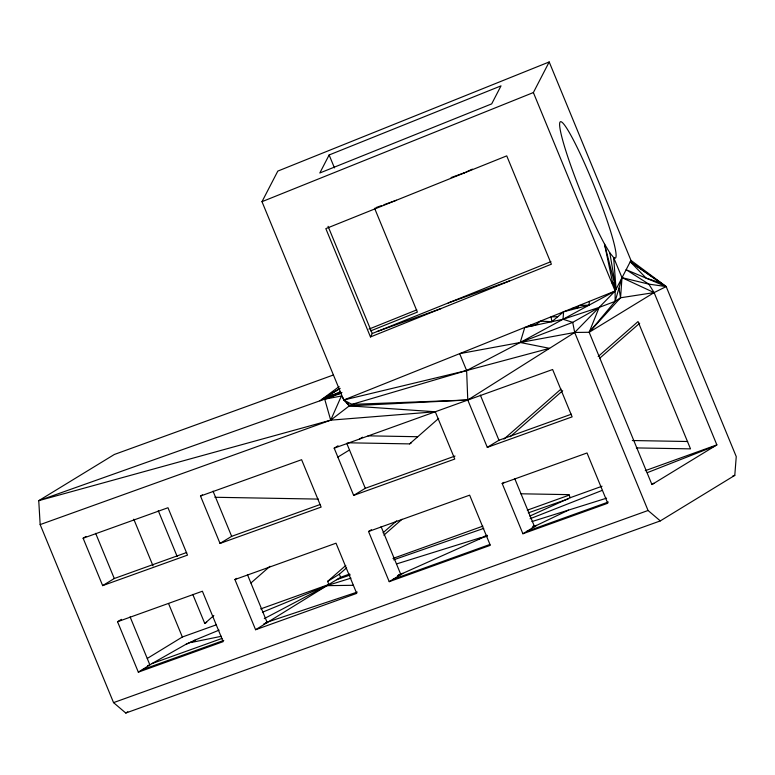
<?xml version="1.0" encoding="UTF-8"?>
<svg xmlns="http://www.w3.org/2000/svg" width="775" height="775" viewBox="0 0 775 775"><rect width="100%" height="100%" fill="white"/><g stroke="black" fill="none" stroke-linecap="round" stroke-linejoin="round"><path stroke-width="1.16" d="M549.194 61.961L277.818 171.091L261.989 201.674L343.742 400.026L459.662 353.652L574.692 332.465L589.174 332.281L615.127 301.378L615.156 291.003L533.374 92.554L549.194 61.961L630.986 260.41L666.171 286.576L736.25 456.601L734.787 475.375L660.3 520.907L125.782 713.039L113.547 702.625L40.164 524.597L38.75 500.669L114.351 454.47L333.25 375.042M40.164 524.597L330.702 420.166L349.331 405.858L435.279 411.757L454.77 459.052L353.662 495.399L334.18 448.163L552.623 369.51L572.134 416.863L487.291 447.359L467.771 400.007L466.627 370.537L459.662 353.652L563.561 311.792L589.107 305.127L589.349 301.368M346.444 402.283L349.331 405.858L467.771 400.007L574.692 332.465L615.156 291.003L563.561 311.792L563.057 319.261L524.762 327.515L520.209 342.492L466.627 370.537L351.937 404.376L349.331 405.858L343.742 400.026L466.627 370.537L549.562 348.333L520.209 342.492L615.156 291.003L630.259 261.737L660.872 282.943L646.147 278.138L630.259 261.737L666.171 286.576L654.11 292.601L589.174 332.281L651.93 484.559L716.865 444.879L654.11 292.601L648.849 284.134L626.132 269.7L666.171 286.576L648.849 284.134L621.996 277.663L613.664 257.562A73.489 7.343 68.1 0 0 589.852 175.499A73.489 7.343 68.1 0 0 560.703 132.215A73.489 7.343 68.1 0 0 604.461 243.883L616.057 289.191L612.415 281.761L604.461 243.883L609.809 252.863L613.664 257.562L616.057 289.191L609.809 252.863M654.11 292.601L620.552 297.774L615.127 301.378L599.153 307.404L589.174 332.281L620.552 297.774L621.996 277.663L654.11 292.601L651.852 293.425M615.127 301.378L621.996 277.663M630.395 262.057L630.986 260.41M343.558 398.699L341.387 396.015L330.702 420.166L38.75 500.669L341.048 393.303M329.133 154.981L319.823 172.99L491.689 103.879L501.008 85.87L329.133 154.981L334.451 167.884M370.469 336.941L551.383 264.198L506.743 155.872L325.829 228.625L370.469 336.941L372.242 333.512L550.928 261.659M611.824 282.904L612.415 281.761L615.757 289.86M571.96 309.603L571.737 308.469L577.491 308.159L579.041 305.515L589.107 305.127M192.801 594.435L204.774 623.478L213.832 615.534M250.964 582.974L269.991 566.292M347.907 442.796L409.607 443.891L438.669 418.413M236.85 578.353L234.912 579.535L255.595 629.726L328.881 584.447L327.622 581.386L345.795 565.459M383.044 532.793L396.674 520.848M327.622 581.386L339.334 574.217L346.599 567.852M383.858 535.186L402.031 519.26M503.973 439.086L561.042 389.06M598.174 356.5L638.028 321.557L690.506 448.87L636.343 447.911M510.163 436.742L562.698 390.687M599.84 358.127L639.695 323.185M526.758 326.692L535.254 325.248L540.301 321.189L551.897 321.664L563.561 311.792M339.14 386.589L319.881 400.83L340.196 388.362M121.423 619.361L117.548 621.724L138.328 672.148L151.871 663.623L186.242 644.132L195.048 640.353L186.242 644.132M339.402 388.788L321.431 399.668C328.154 398.631 334.616 395.57 340.341 391.956M83.128 538.228L167.972 507.732L187.511 555.123L102.658 585.619L83.128 538.228L86.035 536.455M200.502 496.039L301.611 459.701L321.141 507.092L220.032 543.43L200.502 496.039L202.44 494.857M102.658 585.619L114.283 578.518L186.688 552.488M334.18 448.163L338.055 445.79M359.619 438.979L362.526 437.197M337.861 457.076L349.486 449.965L346.725 443.281M220.032 543.43L231.657 536.329L320.269 504.477M469.718 398.825L467.771 400.007L351.937 404.376L343.742 400.026M409.607 443.891L411.544 442.709M353.662 495.399L365.287 488.298L455.032 456.039M487.291 447.359L498.955 440.239L571.359 414.208M147.298 658.43L182.348 637.011L216.419 624.786M204.774 623.478L206.702 622.286M368.542 531.505L469.65 495.157L490.323 545.319L389.215 581.667L368.542 531.505L371.448 529.732M349.699 574.004L340.593 577.278L328.881 584.447L260.72 608.898M125.782 713.039L127.817 711.789M502.171 483.474L587.024 452.968L607.745 503.256L522.902 533.752L502.171 483.474L504.118 482.282M389.215 581.667L402.845 573.335L487.301 535.564M522.902 533.752L536.542 525.421L568.53 510.105M529.809 516.092L570.206 497.705L602.039 486.235M464.215 172.98L464.738 172.66L451.147 177.543M508.855 281.306L509.388 280.976L448.241 302.957M435.279 411.757L330.702 420.166L324.715 399.183L331.574 395.473L341.949 392.441M264.294 618.615L326.876 585.667L350.988 578.14M487.029 535.225L478.718 538.896L479.463 538.819M465.833 172.157L472.401 169.124M321.799 399.619L340.254 391.792M193.517 640.673L219.073 630.133M262.415 612.25L326.876 585.667L353.429 585.29M261.989 201.674L533.374 92.554M368.91 329.133L416.785 309.874M370.624 330.915L417.386 312.112L374.587 208.262M341.029 393.138L336.36 394.465M530.11 518.737L602.204 490.391M647.27 472.673L714.86 446.1M520.209 342.492L572.715 322.371L599.153 307.404L563.057 319.261L572.715 322.371L574.692 332.465L648.065 510.493L660.3 520.907M147.628 665.667L149.866 664.853L130.084 616.852M265.864 622.606L357.285 592.071M263.858 623.836L267.22 622.625L247.458 574.663M375.923 207.613L381.61 205.569M383.887 204.745L396.412 200.25M377.328 331.468L441.072 308.557M117.548 621.724L202.391 591.228L223.171 641.642L138.328 672.148M234.912 579.535L336.021 543.197L356.703 593.379L255.595 629.726M392.954 558.455L482.883 526.138M527.281 510.173L569.402 495.041M645.246 470.677L716.865 444.879M398.36 574.953L402.845 573.335M151.871 663.623L222.008 638.416M397.478 575.777L400.84 574.566L381.087 526.632M393.225 579.216L489.79 544.505M526.913 531.301L608.356 502.026M142.329 669.697L223.781 640.412M732.52 476.199L734.787 475.375M113.547 702.625L648.065 510.493M651.688 484.133L653.935 483.329L651.63 484.055M533.171 526.613L536.542 525.421L533.006 526.196M532.289 527.436L534.537 526.642L514.736 478.592M336.582 579.729L350.281 574.953M393.632 559.831L483.765 528.376M528.269 512.856L568.201 498.916M531.912 521.575L606.612 498.16M396.926 563.812L480.752 537.656M484.675 536.862L487.029 536.348M190.824 642.562L221.417 636.275M324.715 399.183L341.387 396.015M557.729 316.723L551.035 316.859L551.897 321.664M367.999 435.841L417.599 436.722M632.322 440.529L687.687 441.508M520.819 493.791L568.947 494.644L570.206 497.705M214.878 497.269L318.389 499.1M535.254 325.248L530.565 325.122L530.536 325.907L528.734 325.936M576.406 306.571L577.491 308.159M480.345 395.085L498.955 440.239M328.058 226.31L372.242 333.512M348.508 403.853L349.331 405.858M349.486 449.965L365.287 488.298M339.334 574.217L340.593 577.278M213.028 491.147L231.657 536.329M158.274 510.677L177.155 556.46M133.784 519.202L153.024 565.876M168.601 603.667L182.348 637.011M95.664 533.336L114.283 578.518M618.944 288.193L620.552 297.774"/></g></svg>
